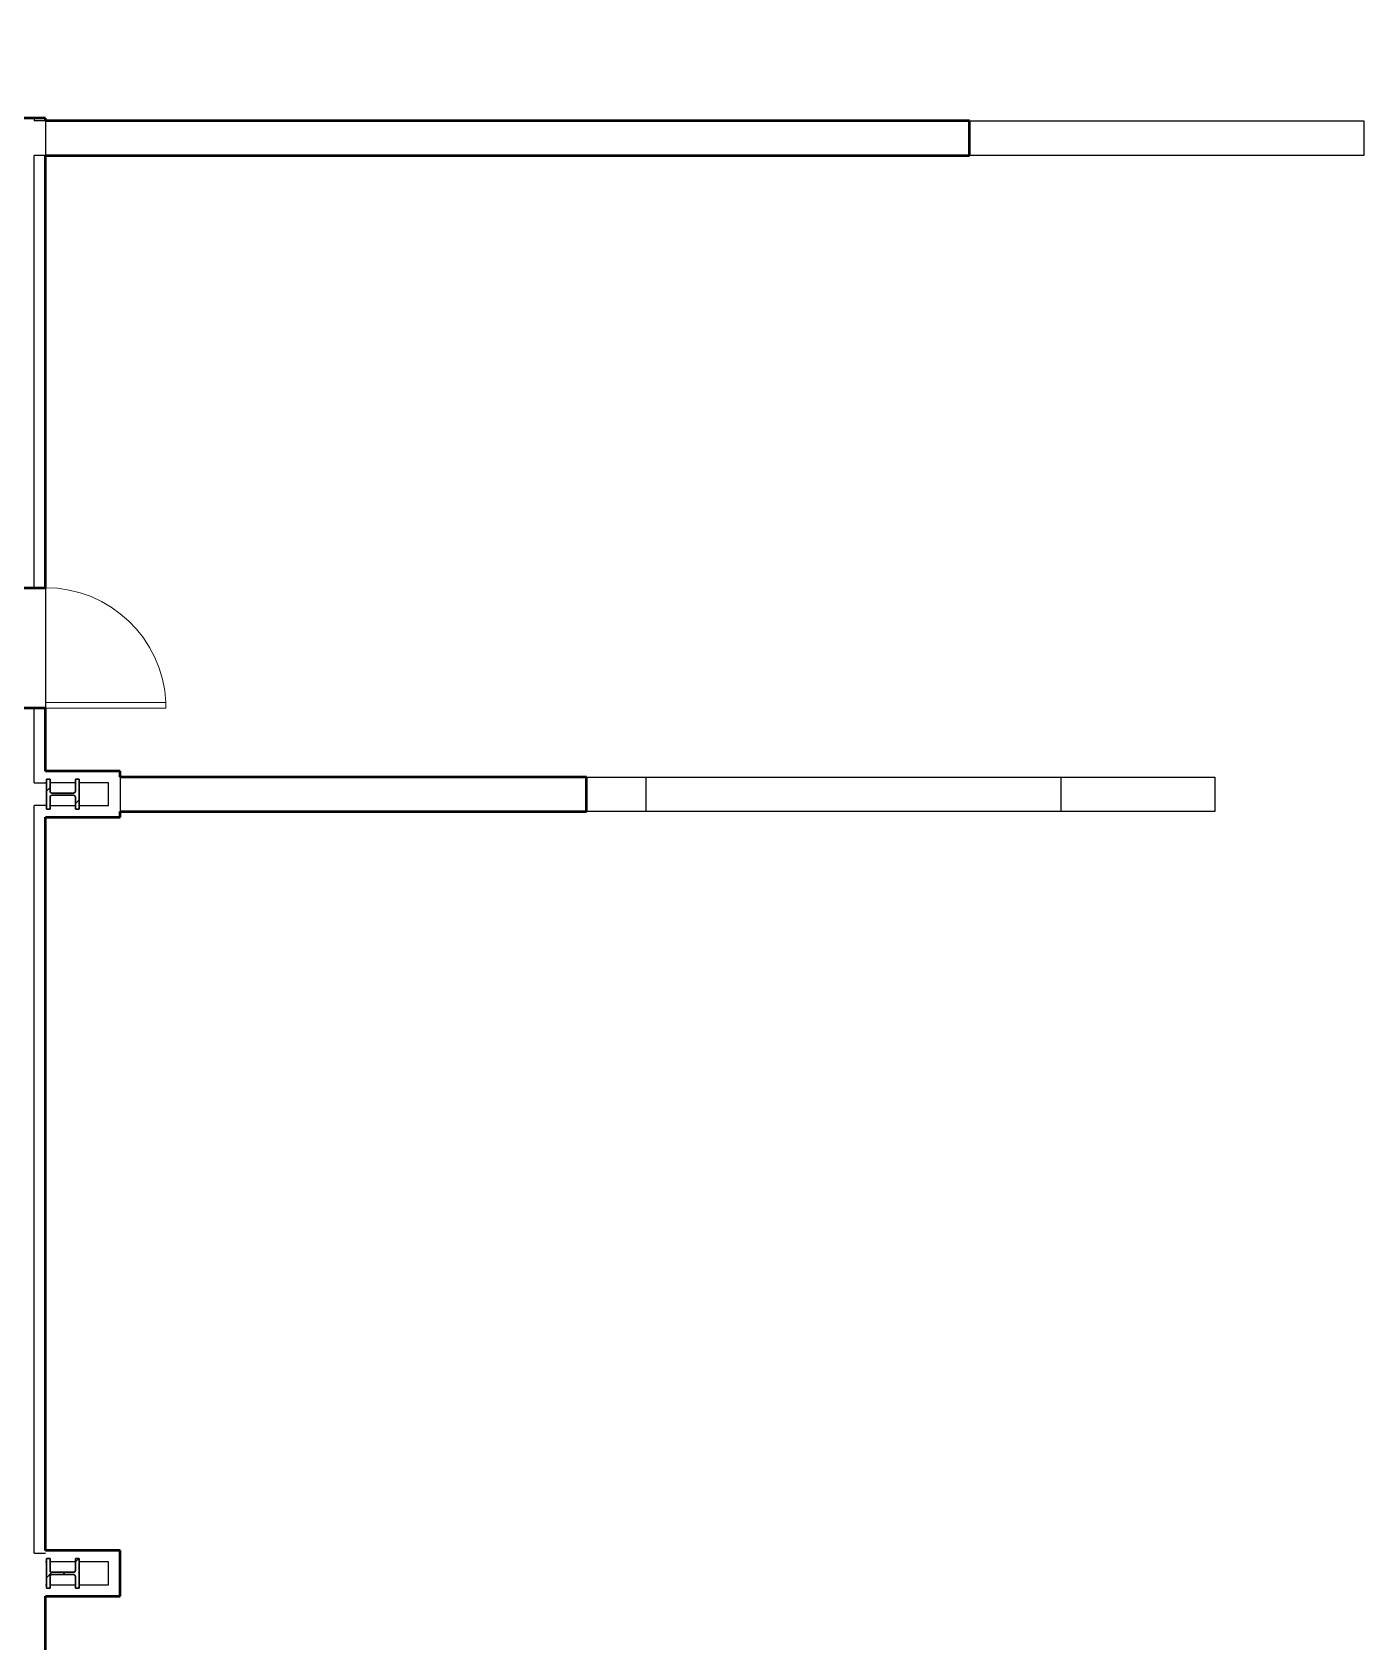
# Model space of a CAD drawing. Header units: inches. Extents: x -460 to 10305, y -938 to 5356.
# Drawn here: x 2448 to 2912, y 747 to 1309 of the extents above; entities that cross this region are included whole.
import ezdxf

# ---------------------------------------------------------------- set-up
doc = ezdxf.new("R2010")
doc.units = ezdxf.units.IN
doc.header["$MEASUREMENT"] = 0
doc.layers.add('01-0263-G-DWG-BFP-ARCH$0$SP-COLUMNS', color=40, linetype='Continuous', lineweight=13)
for name, color, linetype in [('01-0263-G-DWG-BFP-ARCH$0$SP-DOOR', 5, 'Continuous'), ('01-0263-G-DWG-BFP-ARCH$0$SP-GROSS', 30, 'Continuous'), ('01-0263-G-DWG-BFP-ARCH$0$SP-WALL', 7, 'Continuous')]:
    doc.layers.add(name, color=color, linetype=linetype)

# ---------------------------------------------------------------- blocks, each defined once
blk = doc.blocks.new('01-0263-G-DWG-BFP-ARCH$0$W-Wide Flange-Column - W10X112-V4-GROUND FLOOR - PROPOSED')
at = {"layer": '01-0263-G-DWG-BFP-ARCH$0$SP-COLUMNS', "lineweight": 9}
h = blk.add_hatch(dxfattribs=at)
h.set_pattern_fill('FP_11', color=256, style=0, pattern_type=2)
h.set_pattern_definition([(315, (-320.972, 1749.4), (9.50352, 9.50352), []), (315, (-306.572, 1749.4), (9.50352, 9.50352), [])])
h.paths.add_polyline_path([(-5.21, 4.43), (-1.07, 4.43), (-0.58, 4.23), (-0.38, 3.74), (-0.38, -3.74), (-0.58, -4.23), (-1.07, -4.43), (-5.21, -4.43), (-5.21, -5.68), (5.21, -5.68), (5.21, -4.43), (1.07, -4.43), (0.58, -4.23), (0.38, -3.74), (0.38, 3.74), (0.58, 4.23), (1.07, 4.43), (5.21, 4.43), (5.21, 5.68), (-5.21, 5.68)], flags=0)
at = {"layer": '01-0263-G-DWG-BFP-ARCH$0$SP-COLUMNS', "lineweight": 30}
for p, q in [((5.21, 5.68), (-5.21, 5.68)), ((-5.21, 5.68), (-5.21, 4.43)), ((5.21, 4.43), (5.21, 5.68)), ((-5.21, 4.43), (-1.07, 4.43)), ((-0.38, 3.74), (-0.38, -3.74)), ((0.38, -3.74), (0.38, 3.74)), ((1.07, 4.43), (5.21, 4.43)), ((-1.07, -4.43), (-5.21, -4.43)), ((-5.21, -4.43), (-5.21, -5.68)), ((5.21, -4.43), (1.07, -4.43)), ((5.21, -5.68), (5.21, -4.43)), ((-5.21, -5.68), (5.21, -5.68))]:
    blk.add_line(p, q, dxfattribs=at)
for centre, start, end in [((-1.07, 3.74), 0, 90), ((1.07, 3.74), 90, 180), ((-1.07, -3.74), 270, 0), ((1.07, -3.74), 180, 270)]:
    blk.add_arc(centre, 0.688, start, end, dxfattribs=at)
blk = doc.blocks.new('01-0263-G-DWG-BFP-ARCH$0$W-Wide Flange-Column - W10X112-V5-GROUND FLOOR - PROPOSED')
at = {"layer": '01-0263-G-DWG-BFP-ARCH$0$SP-COLUMNS', "lineweight": 9}
h = blk.add_hatch(dxfattribs=at)
h.set_pattern_fill('FP_12', color=256, style=0, pattern_type=2)
h.set_pattern_definition([(315, (-48.972, 1749.4), (9.50352, 9.50352), []), (315, (-34.572, 1749.4), (9.50352, 9.50352), [])])
h.paths.add_polyline_path([(-5.21, -5.68), (5.21, -5.68), (5.21, -4.43), (1.07, -4.43), (0.58, -4.23), (0.38, -3.74), (0.38, 3.74), (0.58, 4.23), (1.07, 4.43), (5.21, 4.43), (5.21, 5.68), (-5.21, 5.68), (-5.21, 4.43), (-1.07, 4.43), (-0.58, 4.23), (-0.38, 3.74), (-0.38, -3.74), (-0.58, -4.23), (-1.07, -4.43), (-5.21, -4.43)], flags=0)
at = {"layer": '01-0263-G-DWG-BFP-ARCH$0$SP-COLUMNS', "lineweight": 30}
for p, q in [((5.21, 5.68), (-5.21, 5.68)), ((-5.21, 5.68), (-5.21, 4.43)), ((5.21, 4.43), (5.21, 5.68)), ((-5.21, 4.43), (-1.07, 4.43)), ((-0.38, 3.74), (-0.38, -3.74)), ((0.38, -3.74), (0.38, 3.74)), ((1.07, 4.43), (5.21, 4.43)), ((-1.07, -4.43), (-5.21, -4.43)), ((-5.21, -4.43), (-5.21, -5.68)), ((5.21, -4.43), (1.07, -4.43)), ((5.21, -5.68), (5.21, -4.43)), ((-5.21, -5.68), (5.21, -5.68))]:
    blk.add_line(p, q, dxfattribs=at)
for centre, start, end in [((-1.07, 3.74), 0, 90), ((1.07, 3.74), 90, 180), ((-1.07, -3.74), 270, 0), ((1.07, -3.74), 180, 270)]:
    blk.add_arc(centre, 0.688, start, end, dxfattribs=at)
blk = doc.blocks.new('01-0263-G-DWG-BFP-ARCH$0$M-2 DOOR - ADA 36_ x 80_-2285378-GROUND FLOOR - PROPOSED')
at = {"layer": '01-0263-G-DWG-BFP-ARCH$0$SP-DOOR', "lineweight": 20}
for p, q in [((19, 6), (19, 48.02)), ((21, 48.02), (19, 48.02)), ((21, 6), (21, 48.02)), ((21, 6), (19, 6))]:
    blk.add_line(p, q, dxfattribs=at)
at = {"layer": '01-0263-G-DWG-BFP-ARCH$0$SP-DOOR', "lineweight": 9}
blk.add_arc((21, 6), 42.07, 92.7251, 180, dxfattribs=at)
blk = doc.blocks.new('01-0263-G-DWG-BFP-ARCH', base_point=(1295.16, 1352.86))
at = {"layer": '01-0263-G-DWG-BFP-ARCH$0$SP-GROSS'}
blk.add_lwpolyline([(3213.16, 2628.86), (3345.16, 2628.86), (3345.16, 2658.86), (3417.16, 2658.86), (3417.16, 2628.86), (3605.2, 2628.86), (3605.2, 2643.34), (3621.16, 2643.36), (3621.16, 2628.86), (3747.16, 2628.86), (3747.16, 2627.86), (3747.16, 2400.86), (3747.16, 2400.86), (3773.16, 2400.86), (3773.16, 2398.86), (3773.16, 2384.86), (3747.16, 2384.86), (3747.16, 2128.86), (3773.16, 2128.86), (3773.16, 2112.86), (3747.16, 2112.86), (3747.16, 1856.86)], dxfattribs=at)
at = {"layer": '01-0263-G-DWG-BFP-ARCH$0$SP-WALL', "lineweight": 50}
for p, q in [((3747.16, 2628.86), (3621.16, 2628.86)), ((3747.16, 2627.86), (3747.16, 2628.86)), ((4069.62, 2627.86), (3747.16, 2627.86)), ((4069.62, 2615.86), (4069.62, 2627.86)), ((3747.16, 2464.86), (3747.16, 2615.86)), ((3747.16, 2615.86), (4069.62, 2615.86)), ((3735.16, 2464.86), (3747.16, 2464.86)), ((3747.16, 2422.86), (3735.16, 2422.86)), ((3747.16, 2400.86), (3747.16, 2422.86)), ((3773.16, 2400.86), (3747.16, 2400.86)), ((3773.16, 2398.86), (3773.16, 2400.86)), ((3935.9, 2398.86), (3773.16, 2398.86)), ((3935.9, 2386.86), (3935.9, 2398.86)), ((3747.16, 2128.86), (3747.16, 2384.86)), ((3747.16, 2384.86), (3773.16, 2384.86)), ((3773.16, 2386.86), (3935.9, 2386.86)), ((3773.16, 2384.86), (3773.16, 2386.86)), ((3773.16, 2128.86), (3747.16, 2128.86)), ((3773.16, 2112.86), (3773.16, 2128.86)), ((3747.16, 1856.86), (3747.16, 2112.86)), ((3747.16, 2112.86), (3773.16, 2112.86))]:
    blk.add_line(p, q, dxfattribs=at)
at = {"layer": '01-0263-G-DWG-BFP-ARCH$0$SP-WALL'}
for p, q in [((3743.16, 2628.86), (3743.16, 2627.86)), ((3747.16, 2627.86), (3743.16, 2627.86)), ((4069.62, 2627.86), (4207.16, 2627.86)), ((4207.16, 2627.86), (4207.16, 2615.86)), ((3743.16, 2464.86), (3743.16, 2615.86)), ((3747.16, 2615.86), (3743.16, 2615.86)), ((4207.16, 2615.86), (4069.62, 2615.86)), ((3743.16, 2396.86), (3743.16, 2422.86)), ((3743.16, 2396.86), (3747.16, 2396.86)), ((3747.48, 2396.86), (3747.16, 2396.86)), ((3757.59, 2396.86), (3748.73, 2396.86)), ((3769.16, 2396.86), (3758.84, 2396.86)), ((3769.16, 2388.86), (3769.16, 2396.86)), ((3773.16, 2398.86), (3773.16, 2386.86)), ((3935.9, 2398.86), (4155.16, 2398.86)), ((3956.69, 2386.86), (3956.69, 2398.86)), ((4101.59, 2386.86), (4101.59, 2398.86)), ((4155.16, 2398.86), (4155.16, 2386.86)), ((3743.16, 2127.86), (3743.16, 2388.86)), ((3747.16, 2388.86), (3743.16, 2388.86)), ((3747.16, 2388.86), (3747.48, 2388.86)), ((3748.73, 2388.86), (3757.59, 2388.86)), ((3758.84, 2388.86), (3769.16, 2388.86)), ((4155.16, 2386.86), (3935.9, 2386.86)), ((3743.16, 2127.86), (3747.16, 2127.86)), ((3747.48, 2124.86), (3747.16, 2124.86)), ((3757.59, 2124.86), (3748.73, 2124.86)), ((3769.16, 2124.86), (3758.84, 2124.86)), ((3769.16, 2116.86), (3769.16, 2124.86)), ((3747.16, 2116.86), (3747.48, 2116.86)), ((3748.73, 2116.86), (3757.59, 2116.86)), ((3758.84, 2116.86), (3769.16, 2116.86))]:
    blk.add_line(p, q, dxfattribs=at)
at = {"layer": '01-0263-G-DWG-BFP-ARCH$0$SP-COLUMNS', "rotation": 89.99999999999984}
for name, p in [('01-0263-G-DWG-BFP-ARCH$0$W-Wide Flange-Column - W10X112-V4-GROUND FLOOR - PROPOSED', (3753.16, 2392.86)), ('01-0263-G-DWG-BFP-ARCH$0$W-Wide Flange-Column - W10X112-V5-GROUND FLOOR - PROPOSED', (3753.16, 2120.86))]:
    blk.add_blockref(name, p, dxfattribs=at)
at = {"layer": '01-0263-G-DWG-BFP-ARCH$0$SP-DOOR', "rotation": 269.9999999999999}
blk.add_blockref('01-0263-G-DWG-BFP-ARCH$0$M-2 DOOR - ADA 36_ x 80_-2285378-GROUND FLOOR - PROPOSED', (3741.16, 2443.86), dxfattribs=at)

msp = doc.modelspace()

# ---------------------------------------------------------------- block references
msp.add_blockref('01-0263-G-DWG-BFP-ARCH', (0.26, 3.26))

doc.saveas('drawing.dxf')
